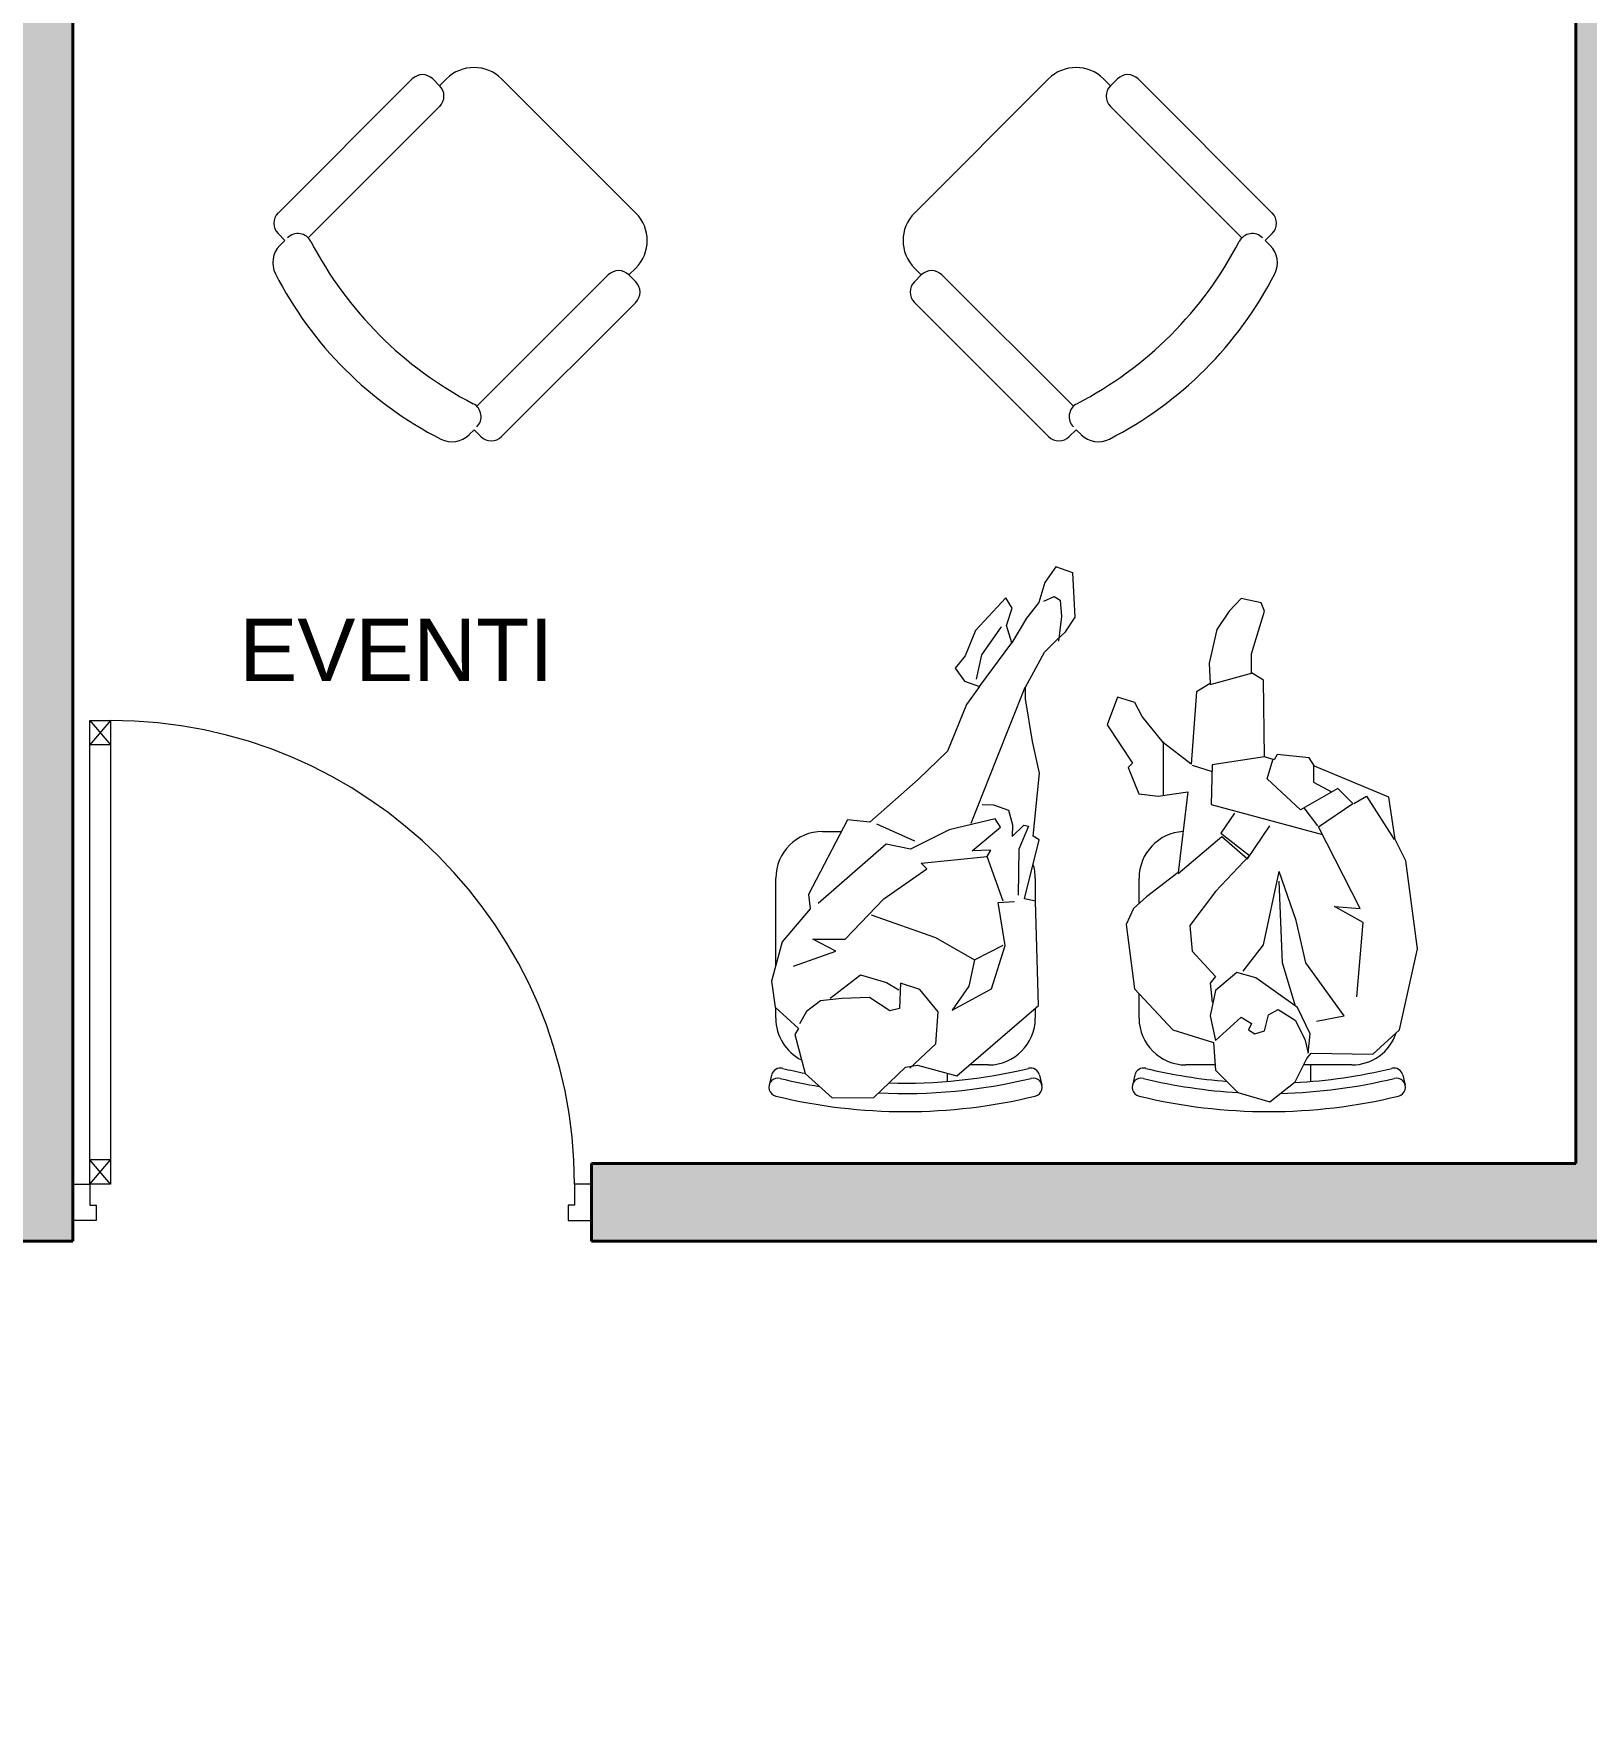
# Model space of a CAD drawing. Header units: millimetres. Extents: x 360.1 to 373.7, y 173.9 to 185.8.
# Drawn here: x 367.459 to 370.451, y 179.18 to 182.435 of the extents above; entities that cross this region are included whole.
import ezdxf

# ---------------------------------------------------------------- set-up
doc = ezdxf.new("R2010")
doc.units = ezdxf.units.MM
for name, color, linetype, lineweight in [('ARREDI attrezzature - furniture', 175, 'Continuous', 9), ('MURATURA sezioni - section wall', 7, 'Continuous', 40), ('PORTE  - doors', 252, 'Continuous', 5), ('PROIEZIONI finissime - fine lines', 251, 'Continuous', 9)]:
    doc.layers.add(name, color=color, linetype=linetype, lineweight=lineweight)
doc.layers.add('MURATURA tratteggi - hatch wall', color=253, linetype='Continuous', true_color=0x9e9e9e)
doc.layers.add('SCRITTE - txt', color=252, linetype='Continuous', true_color=0x969696)
doc.styles.add('style1', font='arial.ttf')

msp = doc.modelspace()

# ---------------------------------------------------------------- hatches: boundary and pattern name
at = {"layer": 'MURATURA tratteggi - hatch wall'}
h = msp.add_hatch(color=256, dxfattribs=at)
h.dxf.hatch_style = 1
h.paths.add_polyline_path([(364.4306, 179.1072), (360.3079, 179.1072), (360.3079, 184.3822), (360.1579, 184.3822), (360.1579, 175.8822), (364.4306, 175.8822), (364.4306, 176.0322), (363.2806, 176.0322), (363.2806, 176.6397), (363.1306, 176.6397), (363.1306, 176.0322), (361.3079, 176.0322), (361.3079, 176.8197), (361.2079, 176.8197), (361.2079, 176.0322), (360.3079, 176.0322), (360.3079, 177.4197), (364.2806, 177.4197), (364.2806, 176.8322), (364.4306, 176.8322), (364.4306, 178.1572), (364.2806, 178.1572), (364.2806, 177.5697), (360.3079, 177.5697), (360.3079, 178.9572), (361.2079, 178.9572), (361.2079, 178.1697), (361.3079, 178.1697), (361.3079, 178.9572), (362.0079, 178.9572), (362.0079, 178.3572), (362.1079, 178.3572), (362.1079, 178.9572), (363.1306, 178.9572), (363.1306, 178.3497), (363.2806, 178.3497), (363.2806, 178.9572), (364.4306, 178.9572)])
h.paths.add_polyline_path([(366.384, 180.2572), (364.4306, 180.2572), (364.4306, 184.3822), (364.2806, 184.3822), (364.2806, 180.1072), (366.384, 180.1072)])
h.paths.add_polyline_path([(367.534, 184.3822), (367.384, 184.3822), (367.384, 180.1072), (367.534, 180.1072)])
h.paths.add_polyline_path([(370.5806, 184.3822), (370.4306, 184.3822), (370.4306, 180.2572), (368.534, 180.2572), (368.534, 180.1072), (370.5806, 180.1072)])
h.paths.add_polyline_path([(373.5806, 184.3822), (373.4306, 184.3822), (373.4306, 179.1072), (370.4306, 179.1072), (370.4306, 178.9572), (373.4306, 178.9572), (373.4306, 175.9572), (370.4306, 175.9572), (370.4306, 175.8072), (373.5806, 175.8072)])

# ---------------------------------------------------------------- linework, layer by layer
at = {"layer": 'ARREDI attrezzature - furniture'}
for p, q in [((367.9297, 182.0893), (368.1882, 182.3479)), ((368.228, 182.3479), (368.2412, 182.3346)), ((368.2412, 182.3346), (368.2545, 182.3479)), ((368.3606, 182.3479), (368.6191, 182.0893)), ((369.1561, 182.0893), (369.4146, 182.3479)), ((369.5207, 182.3479), (369.5339, 182.3346)), ((369.5472, 182.3479), (369.5339, 182.3346)), ((369.8455, 182.0893), (369.587, 182.3479)), ((368.2412, 182.2948), (367.9879, 182.0415)), ((369.5339, 182.2948), (369.7872, 182.0415)), ((367.9429, 182.0363), (367.9297, 182.0496)), ((367.9333, 182.0267), (367.9429, 182.0363)), ((369.8322, 182.0363), (369.8455, 182.0496)), ((369.8419, 182.0267), (369.8322, 182.0363)), ((368.5661, 181.97), (368.3128, 181.7167)), ((368.6191, 181.9833), (368.6058, 181.97)), ((368.6191, 181.9568), (368.6058, 181.97)), ((369.1693, 181.97), (369.1561, 181.9833)), ((369.1561, 181.9568), (369.1693, 181.97)), ((369.2091, 181.97), (369.4624, 181.7167)), ((368.3606, 181.6585), (368.6191, 181.917)), ((369.4146, 181.6585), (369.1561, 181.917)), ((368.2979, 181.6621), (368.3075, 181.6717)), ((368.3075, 181.6717), (368.3208, 181.6585)), ((369.4676, 181.6717), (369.4544, 181.6585)), ((369.4773, 181.6621), (369.4676, 181.6717)), ((369.4076, 181.3774), (369.396, 181.3387)), ((369.4284, 181.4073), (369.4076, 181.3774)), ((369.4615, 181.3958), (369.4284, 181.4073)), ((369.4656, 181.3106), (369.4615, 181.3958)), ((369.3323, 181.3478), (369.2735, 181.2848)), ((369.3447, 181.3274), (369.3323, 181.3478)), ((369.4054, 181.3411), (369.4252, 181.3502)), ((369.4252, 181.3502), (369.437, 181.3433)), ((369.7854, 181.3464), (369.7629, 181.3218)), ((369.8244, 181.3382), (369.7854, 181.3464)), ((369.3333, 181.2943), (369.3447, 181.3274)), ((369.396, 181.3387), (369.3718, 181.3083)), ((369.4392, 181.3117), (369.4335, 181.2641)), ((369.437, 181.3433), (369.4392, 181.3117)), ((369.7629, 181.3218), (369.7387, 181.2868)), ((369.8059, 181.2399), (369.8305, 181.3218)), ((369.8305, 181.3218), (369.8244, 181.3382)), ((369.2735, 181.2848), (369.2541, 181.2356)), ((369.2857, 181.2378), (369.3238, 181.2918)), ((369.3439, 181.2609), (369.3333, 181.2943)), ((369.3718, 181.3083), (369.3439, 181.2609)), ((369.4293, 181.265), (369.4473, 181.2823)), ((369.4473, 181.2823), (369.4656, 181.3106)), ((369.7387, 181.2868), (369.724, 181.2215)), ((369.2815, 181.1765), (369.3439, 181.2609)), ((369.4068, 181.2431), (369.4293, 181.265)), ((369.2541, 181.2356), (369.2347, 181.2118)), ((369.2758, 181.191), (369.2857, 181.2378)), ((369.3702, 181.1754), (369.4068, 181.2431)), ((369.724, 181.2215), (369.726, 181.1826)), ((369.8059, 181.203), (369.8059, 181.2399)), ((369.2347, 181.2118), (369.2527, 181.187)), ((369.2527, 181.187), (369.2815, 181.1765)), ((369.726, 181.1826), (369.6994, 181.1662)), ((369.726, 181.1805), (369.808, 181.203)), ((369.8285, 181.1887), (369.8059, 181.203)), ((369.8305, 181.0413), (369.8285, 181.1887)), ((369.2815, 181.1765), (369.2564, 181.1418)), ((369.314, 181.0363), (369.3693, 181.1756)), ((369.37, 181.1532), (369.3702, 181.1754)), ((369.3835, 181.0704), (369.37, 181.1532)), ((369.5477, 181.1559), (369.5273, 181.1027)), ((369.5805, 181.1457), (369.5477, 181.1559)), ((369.6994, 181.1662), (369.6891, 181.0269)), ((369.2564, 181.1418), (369.2195, 181.0519)), ((369.5949, 181.1191), (369.5805, 181.1457)), ((369.6359, 181.0679), (369.5949, 181.1191)), ((369.5273, 181.1027), (369.5764, 181.029)), ((369.2195, 181.0519), (369.1635, 180.9972)), ((369.3972, 181.0097), (369.3835, 181.0704)), ((369.6359, 180.9676), (369.6359, 181.0699)), ((369.6891, 181.0269), (369.6359, 181.0679)), ((369.2656, 180.9133), (369.314, 181.0363)), ((369.5764, 181.029), (369.5682, 181.0208)), ((369.5682, 181.0208), (369.5887, 180.9696)), ((369.6912, 181.0249), (369.7301, 181.0126)), ((369.7301, 181.0254), (369.7281, 180.9491)), ((369.8305, 181.0413), (369.7301, 181.0254)), ((369.849, 181.0351), (369.8305, 181.0413)), ((369.8361, 180.9989), (369.8469, 181.0351)), ((369.8551, 181.0454), (369.849, 181.0351)), ((369.9166, 181.0392), (369.8551, 181.0454)), ((369.9268, 181.0228), (369.9166, 181.0392)), ((369.9248, 181.0249), (369.9248, 180.9921)), ((370.0703, 180.9635), (369.9268, 181.0228)), ((369.1635, 180.9972), (369.0704, 180.9149)), ((369.3847, 180.888), (369.3972, 181.0097)), ((369.9002, 180.9389), (369.8361, 180.9989)), ((369.9248, 180.9921), (369.9596, 180.9737)), ((369.5887, 180.9696), (369.6256, 180.9655)), ((369.6256, 180.9655), (369.683, 180.9737)), ((369.683, 180.9737), (369.6645, 180.8181)), ((369.9719, 180.9798), (369.9002, 180.9389)), ((370.0006, 180.9512), (369.9719, 180.9798)), ((370.0026, 180.9512), (370.0272, 180.9655)), ((370.0272, 180.9655), (370.0805, 180.8816)), ((370.0826, 180.8816), (370.0703, 180.9635)), ((369.3118, 180.9213), (369.2229, 180.9002)), ((369.2865, 180.9489), (369.3087, 180.9486)), ((369.3087, 180.9486), (369.3376, 180.938)), ((369.3218, 180.9058), (369.3118, 180.9213)), ((369.3376, 180.938), (369.3449, 180.9098)), ((369.7281, 180.9491), (369.9424, 180.8915)), ((369.7731, 180.9328), (369.7465, 180.8938)), ((369.9063, 180.943), (369.933, 180.9082)), ((369.935, 180.9061), (370.0006, 180.9512)), ((369.027, 180.9196), (368.9519, 180.7757)), ((368.979, 180.8972), (369.0153, 180.8972)), ((369.0704, 180.9149), (369.027, 180.9196)), ((369.0832, 180.9121), (369.1561, 180.8789)), ((369.2229, 180.9002), (369.1482, 180.8628)), ((369.2676, 180.8596), (369.3218, 180.9058)), ((369.3449, 180.9098), (369.3446, 180.8877)), ((369.3446, 180.8877), (369.3671, 180.9095)), ((369.3756, 180.9077), (369.3571, 180.8628)), ((369.3671, 180.9095), (369.3756, 180.9077)), ((369.7465, 180.8938), (369.8018, 180.8509)), ((369.7977, 180.8447), (369.8408, 180.9082)), ((370.0149, 180.7485), (369.935, 180.9061)), ((369.1014, 180.8727), (368.9705, 180.7584)), ((369.1482, 180.8628), (369.1014, 180.8727)), ((369.3034, 180.8609), (369.2676, 180.8596)), ((369.2964, 180.8491), (369.3034, 180.8609)), ((369.3571, 180.8628), (369.3561, 180.7742)), ((369.3679, 180.7672), (369.3966, 180.8811)), ((369.3966, 180.8811), (369.3847, 180.888)), ((369.6645, 180.816), (369.7486, 180.8877)), ((369.7486, 180.8877), (369.7977, 180.8447)), ((370.103, 180.8406), (370.0826, 180.8816)), ((369.0968, 180.7671), (369.1802, 180.8249)), ((369.1692, 180.8361), (369.2964, 180.8491)), ((369.1802, 180.8249), (369.1692, 180.8361)), ((369.327, 180.7626), (369.2964, 180.8491)), ((369.8018, 180.8509), (369.7363, 180.7812)), ((370.1256, 180.6707), (370.103, 180.8406)), ((368.889, 180.6385), (368.889, 180.8072)), ((369.389, 180.8072), (369.389, 180.7628)), ((369.589, 180.7582), (369.589, 180.8072)), ((369.6645, 180.8181), (369.603, 180.7711)), ((369.8285, 180.6789), (369.8592, 180.8201)), ((369.892, 180.7259), (369.8592, 180.8201)), ((369.8654, 180.644), (369.8592, 180.8017)), ((368.9519, 180.7757), (368.955, 180.7484)), ((369.0225, 180.6896), (369.0968, 180.7671)), ((369.3175, 180.7602), (369.3491, 180.7623)), ((369.3311, 180.6774), (369.3175, 180.7602)), ((369.3892, 180.7627), (369.3679, 180.7672)), ((369.3953, 180.5615), (369.3892, 180.7627)), ((369.603, 180.7711), (369.5785, 180.7485)), ((369.7363, 180.7812), (369.6871, 180.7157)), ((368.955, 180.7484), (368.9014, 180.6843)), ((369.0725, 180.7367), (369.1965, 180.6926)), ((369.5785, 180.7485), (369.5641, 180.7178)), ((369.9104, 180.644), (369.892, 180.7259)), ((370.0211, 180.7219), (369.9658, 180.7526)), ((369.9658, 180.7526), (370.0149, 180.7485)), ((369.5641, 180.7178), (369.5802, 180.5937)), ((369.6871, 180.7157), (369.6912, 180.6666)), ((370.0088, 180.5785), (370.0211, 180.7219)), ((368.9014, 180.6843), (368.8809, 180.6087)), ((368.9233, 180.6373), (369.0044, 180.6668)), ((368.9603, 180.6895), (369.0225, 180.6896)), ((369.0044, 180.6668), (368.9603, 180.6895)), ((369.1965, 180.6926), (369.2719, 180.65)), ((369.2719, 180.65), (369.3268, 180.6783)), ((369.3045, 180.5942), (369.3311, 180.6774)), ((369.6912, 180.6666), (369.7363, 180.6174)), ((369.7895, 180.6277), (369.8285, 180.6789)), ((370.0907, 180.5151), (370.1256, 180.6707)), ((369.2719, 180.65), (369.2611, 180.599)), ((369.8899, 180.5621), (369.8654, 180.644)), ((369.9842, 180.5417), (369.9104, 180.644)), ((368.8809, 180.6087), (368.888, 180.5583)), ((368.9939, 180.5758), (369.0524, 180.6211)), ((369.0524, 180.6211), (369.1025, 180.606)), ((369.1025, 180.606), (369.1263, 180.5921)), ((369.129, 180.6048), (369.1275, 180.5563)), ((369.1663, 180.5924), (369.129, 180.6048)), ((369.2611, 180.599), (369.229, 180.5525)), ((369.7363, 180.6174), (369.726, 180.6051)), ((369.726, 180.6051), (369.7301, 180.5683)), ((369.7772, 180.6256), (369.7363, 180.5908)), ((369.8141, 180.6154), (369.7772, 180.6256)), ((369.894, 180.558), (369.8141, 180.6154)), ((368.9751, 180.5709), (368.9484, 180.5499)), ((369.0161, 180.5755), (368.9751, 180.5709)), ((369.0698, 180.5774), (369.0161, 180.5755)), ((369.1087, 180.5514), (369.0698, 180.5774)), ((369.2016, 180.5494), (369.1663, 180.5924)), ((369.229, 180.5525), (369.3045, 180.5942)), ((369.5802, 180.5937), (369.6543, 180.5151)), ((369.589, 180.5372), (369.589, 180.5844)), ((369.7363, 180.5908), (369.726, 180.5417)), ((368.888, 180.5583), (368.9327, 180.5177)), ((368.889, 180.5372), (368.889, 180.5574)), ((368.9484, 180.5499), (368.9345, 180.5262)), ((369.1275, 180.5563), (369.1087, 180.5514)), ((369.1975, 180.4881), (369.2016, 180.5494)), ((369.2377, 180.4263), (369.3953, 180.5615)), ((369.389, 180.5561), (369.389, 180.5372)), ((369.726, 180.5417), (369.7363, 180.4946)), ((369.7363, 180.4946), (369.7854, 180.5396)), ((369.7854, 180.5396), (369.8059, 180.5273)), ((369.8305, 180.513), (369.8387, 180.5437)), ((369.8387, 180.5437), (369.8572, 180.554)), ((369.8572, 180.554), (369.8899, 180.5335)), ((369.8899, 180.5335), (369.9084, 180.4966)), ((369.9186, 180.5069), (369.894, 180.558)), ((369.9309, 180.5314), (369.9842, 180.5417)), ((368.9327, 180.5177), (368.9257, 180.5059)), ((368.9257, 180.5059), (368.9453, 180.4307)), ((369.6543, 180.5151), (369.7322, 180.4905)), ((369.8059, 180.5273), (369.7998, 180.5151)), ((369.7998, 180.5151), (369.8121, 180.5069)), ((369.8121, 180.5069), (369.8305, 180.513)), ((369.9145, 180.47), (369.9186, 180.5069)), ((370.0395, 180.468), (370.0907, 180.5151)), ((369.1475, 180.441), (369.1975, 180.4881)), ((369.7322, 180.4905), (369.7363, 180.4372)), ((369.9084, 180.4966), (369.9145, 180.47)), ((369.9125, 180.4598), (369.9207, 180.47)), ((369.9207, 180.47), (370.0395, 180.468)), ((369.0778, 180.3847), (369.139, 180.4428)), ((369.139, 180.4428), (369.1621, 180.4468)), ((369.1621, 180.4468), (369.2377, 180.4263)), ((369.299, 180.4472), (369.2622, 180.4472)), ((369.7355, 180.4472), (369.679, 180.4472)), ((369.7363, 180.4372), (369.7793, 180.3942)), ((369.8899, 180.4147), (369.9125, 180.4598)), ((369.999, 180.4472), (369.9062, 180.4472)), ((369.919, 180.4472), (369.919, 180.4154)), ((368.8808, 180.4278), (368.8761, 180.4084)), ((368.9453, 180.4307), (368.9976, 180.384)), ((369.219, 180.4313), (369.219, 180.4154)), ((369.3971, 180.4278), (369.4018, 180.4084)), ((369.5808, 180.4278), (369.5761, 180.4084)), ((369.8408, 180.3758), (369.8899, 180.4147)), ((370.0971, 180.4278), (370.1018, 180.4084)), ((368.9976, 180.384), (369.0778, 180.3847)), ((369.7793, 180.3942), (369.8408, 180.3758))]:
    msp.add_line(p, q, dxfattribs=at)
for centre, radius, start, end in [((368.2081, 182.328), 0.0281, 45, 135), ((368.3075, 182.2948), 0.075, 45, 135), ((369.4676, 182.2948), 0.075, 45, 135), ((369.5671, 182.328), 0.0281, 45, 135), ((368.2214, 182.3147), 0.0281, 315, 45), ((369.5538, 182.3147), 0.0281, 135, 225), ((367.9496, 182.0695), 0.0281, 135, 225), ((368.5661, 182.0363), 0.075, 315, 45), ((369.2091, 182.0363), 0.075, 135, 225), ((369.8256, 182.0695), 0.0281, 315, 45), ((367.968, 182.0216), 0.0281, 27.422, 135), ((368.6431, 182.3719), 0.7324, 207.422, 242.578), ((369.132, 182.3719), 0.7324, 297.422, 332.578), ((369.8071, 182.0216), 0.0281, 45, 152.578), ((367.9664, 181.9935), 0.0469, 135, 207.0798), ((369.8087, 181.9935), 0.0469, 332.9202, 45), ((368.5768, 182.3056), 0.7324, 207.0798, 242.9202), ((368.586, 181.9501), 0.0281, 45, 135), ((369.1892, 181.9501), 0.0281, 45, 135), ((369.1983, 182.3056), 0.7324, 297.0798, 332.9202), ((368.5992, 181.9369), 0.0281, 315, 45), ((369.1759, 181.9369), 0.0281, 135, 225), ((368.2929, 181.6968), 0.0281, 315, 62.578), ((369.4823, 181.6968), 0.0281, 117.422, 225), ((368.2648, 181.6952), 0.0469, 242.9202, 315), ((368.3407, 181.6783), 0.0281, 225, 315), ((369.4345, 181.6783), 0.0281, 225, 315), ((369.5104, 181.6952), 0.0469, 225, 297.0798), ((368.979, 180.8072), 0.09, 90, 180), ((369.679, 180.8072), 0.09, 93.2254, 180), ((369.299, 180.8072), 0.09, 0, 17.4969), ((368.979, 180.5372), 0.09, 180, 243.2433), ((369.299, 180.5372), 0.09, 270, 0), ((369.679, 180.5372), 0.09, 180, 270), ((369.999, 180.5372), 0.09, 270, 341.9321), ((368.8978, 180.4237), 0.0175, 76.3145, 166.3145), ((369.139, 181.4139), 1.0017, 256.3145, 258.8424), ((369.139, 181.4139), 1.0017, 268.1879, 283.6855), ((369.3801, 180.4237), 0.0175, 13.6855, 103.6855), ((369.5978, 180.4237), 0.0175, 76.3145, 166.3145), ((369.839, 181.4139), 1.0017, 256.3145, 265.4191), ((369.839, 181.4139), 1.0017, 272.826, 283.6855), ((370.0801, 180.4237), 0.0175, 13.6855, 103.6855), ((368.8931, 180.4043), 0.0175, 76.3145, 256.3145), ((369.139, 181.4139), 1.0217, 256.3145, 260.6596), ((369.139, 181.4139), 1.0217, 267.0879, 283.6855), ((369.3848, 180.4043), 0.0175, 283.6855, 103.6855), ((369.5931, 180.4043), 0.0175, 76.3145, 256.3145), ((369.839, 181.4139), 1.0217, 256.3145, 266.7095), ((369.839, 181.4139), 1.0217, 271.2837, 283.6855), ((370.0848, 180.4043), 0.0175, 283.6855, 103.6855), ((369.139, 181.4139), 1.0567, 256.3145, 283.6855), ((369.839, 181.4139), 1.0567, 256.3145, 283.6855)]:
    msp.add_arc(centre, radius, start, end, dxfattribs=at)
at = {"layer": 'MURATURA sezioni - section wall'}
for p, q in [((367.534, 180.1072), (367.534, 184.3822)), ((370.4306, 180.2572), (370.4306, 184.3822)), ((370.4306, 180.2572), (368.534, 180.2572)), ((368.534, 180.1072), (368.534, 180.2572)), ((367.534, 180.1072), (367.384, 180.1072)), ((370.5806, 180.1072), (368.534, 180.1072))]:
    msp.add_line(p, q, dxfattribs=at)
at = {"layer": 'PORTE  - doors', "color": 2}
for p, q in [((367.607, 181.1112), (367.567, 181.0642)), ((367.567, 181.1112), (367.607, 181.0642)), ((367.567, 180.2172), (367.567, 181.1112)), ((367.567, 181.1112), (367.607, 181.1112)), ((367.607, 181.1112), (367.607, 180.2172)), ((367.607, 181.0642), (367.567, 181.0642)), ((367.607, 180.2643), (367.567, 180.2643)), ((367.567, 180.2172), (367.607, 180.2643)), ((367.607, 180.2172), (367.567, 180.2643)), ((367.534, 180.2172), (367.567, 180.2172)), ((367.534, 180.1472), (367.534, 180.2172)), ((367.607, 180.2172), (367.567, 180.2172)), ((367.567, 180.2172), (367.567, 180.1772)), ((368.534, 180.2172), (368.501, 180.2172)), ((368.501, 180.2172), (368.501, 180.1772)), ((368.534, 180.1472), (368.534, 180.2172)), ((367.567, 180.1772), (367.579, 180.1772)), ((367.579, 180.1772), (367.579, 180.1472)), ((368.501, 180.1772), (368.489, 180.1772)), ((368.489, 180.1772), (368.489, 180.1472)), ((367.579, 180.1472), (367.534, 180.1472)), ((368.489, 180.1472), (368.534, 180.1472))]:
    msp.add_line(p, q, dxfattribs=at)
at = {"layer": 'PROIEZIONI finissime - fine lines'}
msp.add_arc((367.607, 180.2172), 0.894, 0, 90, dxfattribs=at)

# ---------------------------------------------------------------- texts
at = {"layer": 'SCRITTE - txt', "style": 'style1'}
msp.add_text('EVENTI', height=0.12, dxfattribs=at).set_placement((367.8551, 181.1871))

doc.saveas('drawing.dxf')
